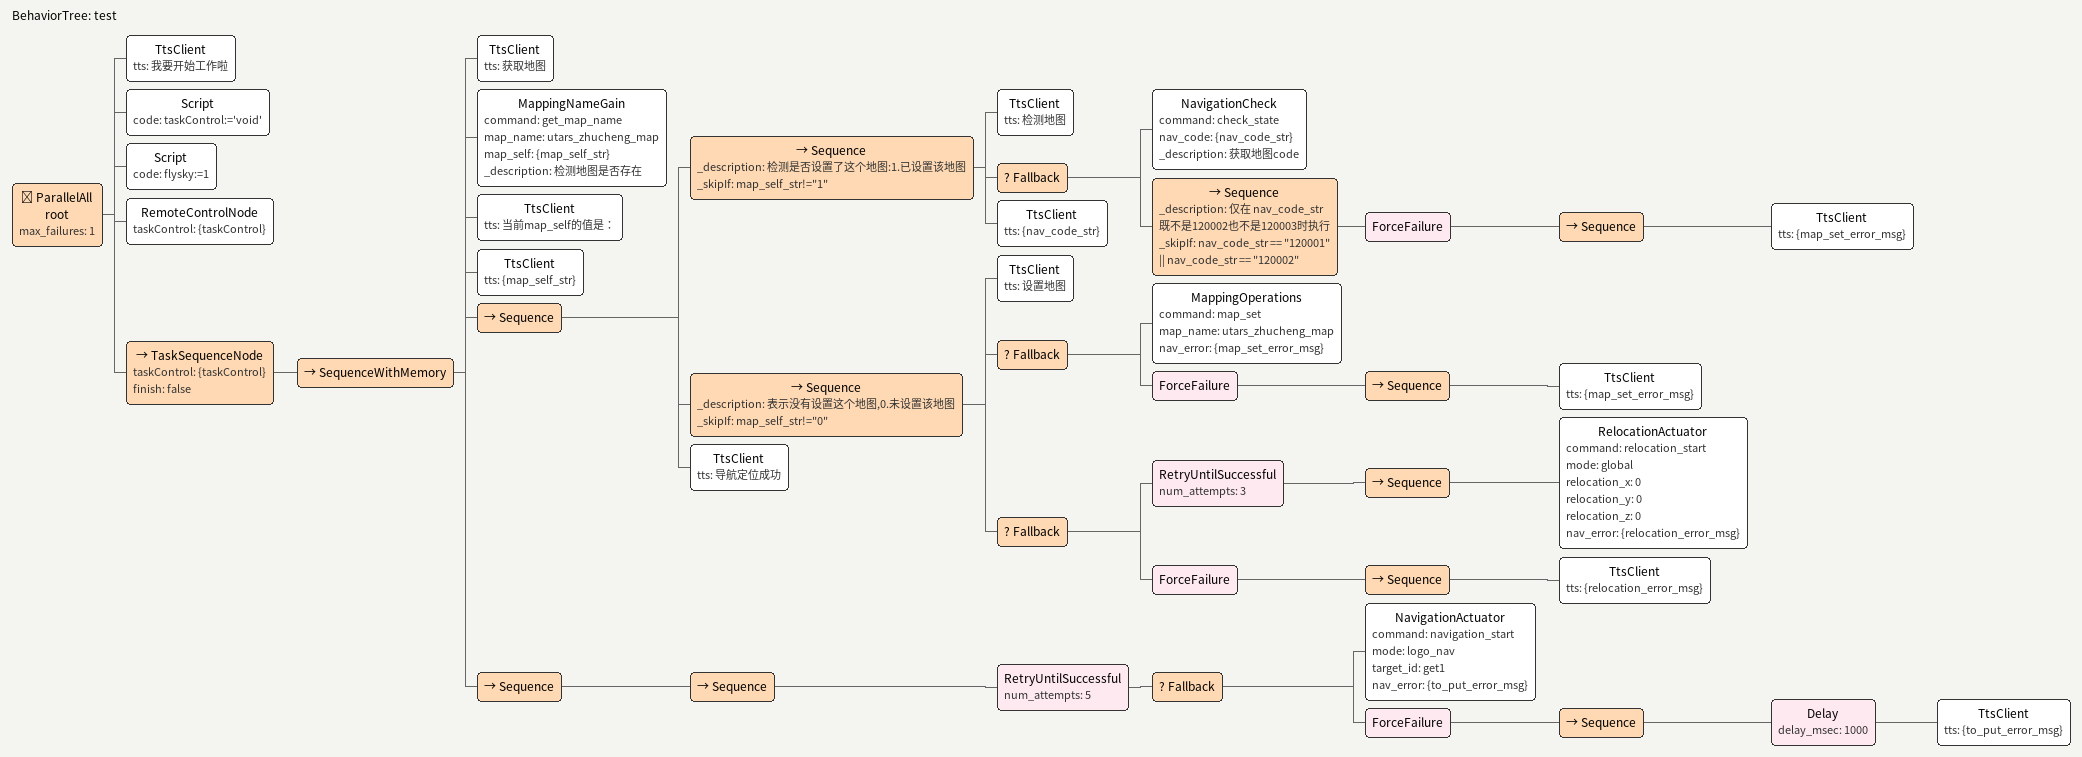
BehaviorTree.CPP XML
<?xml version="1.0" encoding="UTF-8"?>
<root BTCPP_format="4"
      main_tree_to_execute="test">
  <BehaviorTree ID="test">
    <ParallelAll name="root"
                 max_failures="1">
      <TtsClient tts="我要开始工作啦"/>
      <Script code=" taskControl:=&apos;void&apos;"/>
      <Script code=" flysky:=1"/>
      <RemoteControlNode taskControl="{taskControl}"/>
      <TaskSequenceNode taskControl="{taskControl}"
                        finish="false">
        <SequenceWithMemory>
          <TtsClient tts="获取地图"/>
          <MappingNameGain command="get_map_name"
                           map_name="utars_zhucheng_map"
                           map_self="{map_self_str}"
                           _description="检测地图是否存在"/>
          <TtsClient tts="当前map_self的值是："/>
          <TtsClient tts="{map_self_str}"/>
          <Sequence>
            <Sequence _description="检测是否设置了这个地图:1.已设置该地图"
                      _skipIf="map_self_str!=&quot;1&quot;">
              <TtsClient tts="检测地图"/>
              <Fallback>
                <NavigationCheck command="check_state"
                                 nav_code="{nav_code_str}"
                                 _description="获取地图code"/>
                <Sequence _description="仅在 nav_code_str 既不是120002也不是120003时执行"
                          _skipIf="nav_code_str == &quot;120001&quot; || nav_code_str == &quot;120002&quot;">
                  <ForceFailure>
                    <Sequence>
                      <TtsClient tts="{map_set_error_msg}"/>
                    </Sequence>
                  </ForceFailure>
                </Sequence>
              </Fallback>
              <TtsClient tts="{nav_code_str}"/>
            </Sequence>
            <Sequence _description="表示没有设置这个地图,0.未设置该地图"
                      _skipIf="map_self_str!=&quot;0&quot;">
              <TtsClient tts="设置地图"/>
              <Fallback>
                <MappingOperations command="map_set"
                                   map_name="utars_zhucheng_map"
                                   nav_error="{map_set_error_msg}"/>
                <ForceFailure>
                  <Sequence>
                    <TtsClient tts="{map_set_error_msg}"/>
                  </Sequence>
                </ForceFailure>
              </Fallback>
              <Fallback>
                <RetryUntilSuccessful num_attempts="3">
                  <Sequence>
                    <RelocationActuator command="relocation_start"
                                        mode="global"
                                        relocation_x="0"
                                        relocation_y="0"
                                        relocation_z="0"
                                        nav_error="{relocation_error_msg}"/>
                  </Sequence>
                </RetryUntilSuccessful>
                <ForceFailure>
                  <Sequence>
                    <TtsClient tts="{relocation_error_msg}"/>
                  </Sequence>
                </ForceFailure>
              </Fallback>
            </Sequence>
            <TtsClient tts="导航定位成功"/>
          </Sequence>
          <Sequence>
            <Sequence>
              <RetryUntilSuccessful num_attempts="5">
                <Fallback>
                  <NavigationActuator command="navigation_start"
                                      mode="logo_nav"
                                      target_id="get1"
                                      nav_error="{to_put_error_msg}"/>
                  <ForceFailure>
                    <Sequence>
                      <Delay delay_msec="1000">
                        <TtsClient tts="{to_put_error_msg}"/>
                      </Delay>
                    </Sequence>
                  </ForceFailure>
                </Fallback>
              </RetryUntilSuccessful>
            </Sequence>
          </Sequence>
        </SequenceWithMemory>
      </TaskSequenceNode>
    </ParallelAll>
  </BehaviorTree>

</root>
